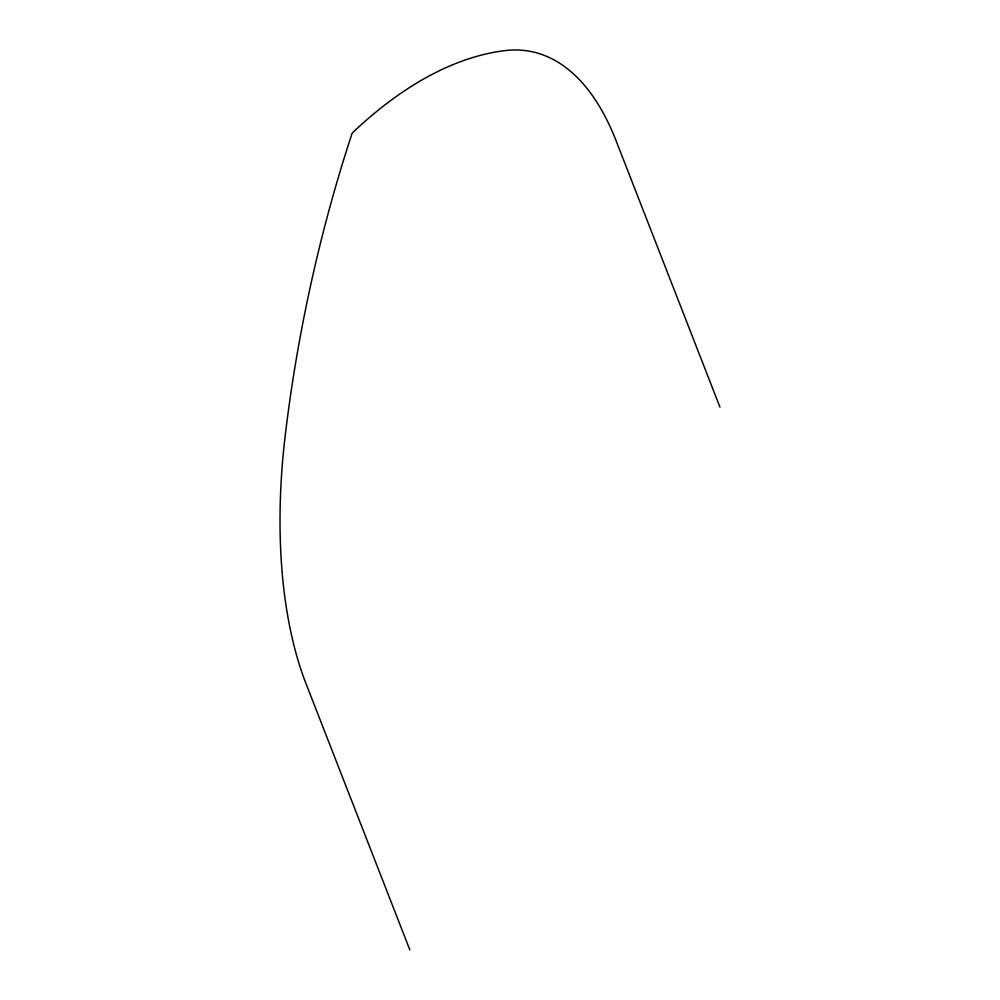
<?xml version="1.0" encoding="UTF-8"?>
<svg xmlns="http://www.w3.org/2000/svg" width="1000" height="1000" viewBox="0 0 1000 1000"><rect width="100%" height="100%" fill="white"/><g stroke="black" fill="none" stroke-linecap="round" stroke-linejoin="round"><path stroke-width="1.5" d="M719.963 407.163L616.125 140.838A367.525 170.35 -79.1 0 0 504.562 50.65A735.05 340.712 -79.1 0 0 352.212 133.038A735.05 340.712 -79.1 0 0 285.325 434.588A367.525 170.35 -79.1 0 0 306.087 683.812L409.875 950"/></g></svg>
